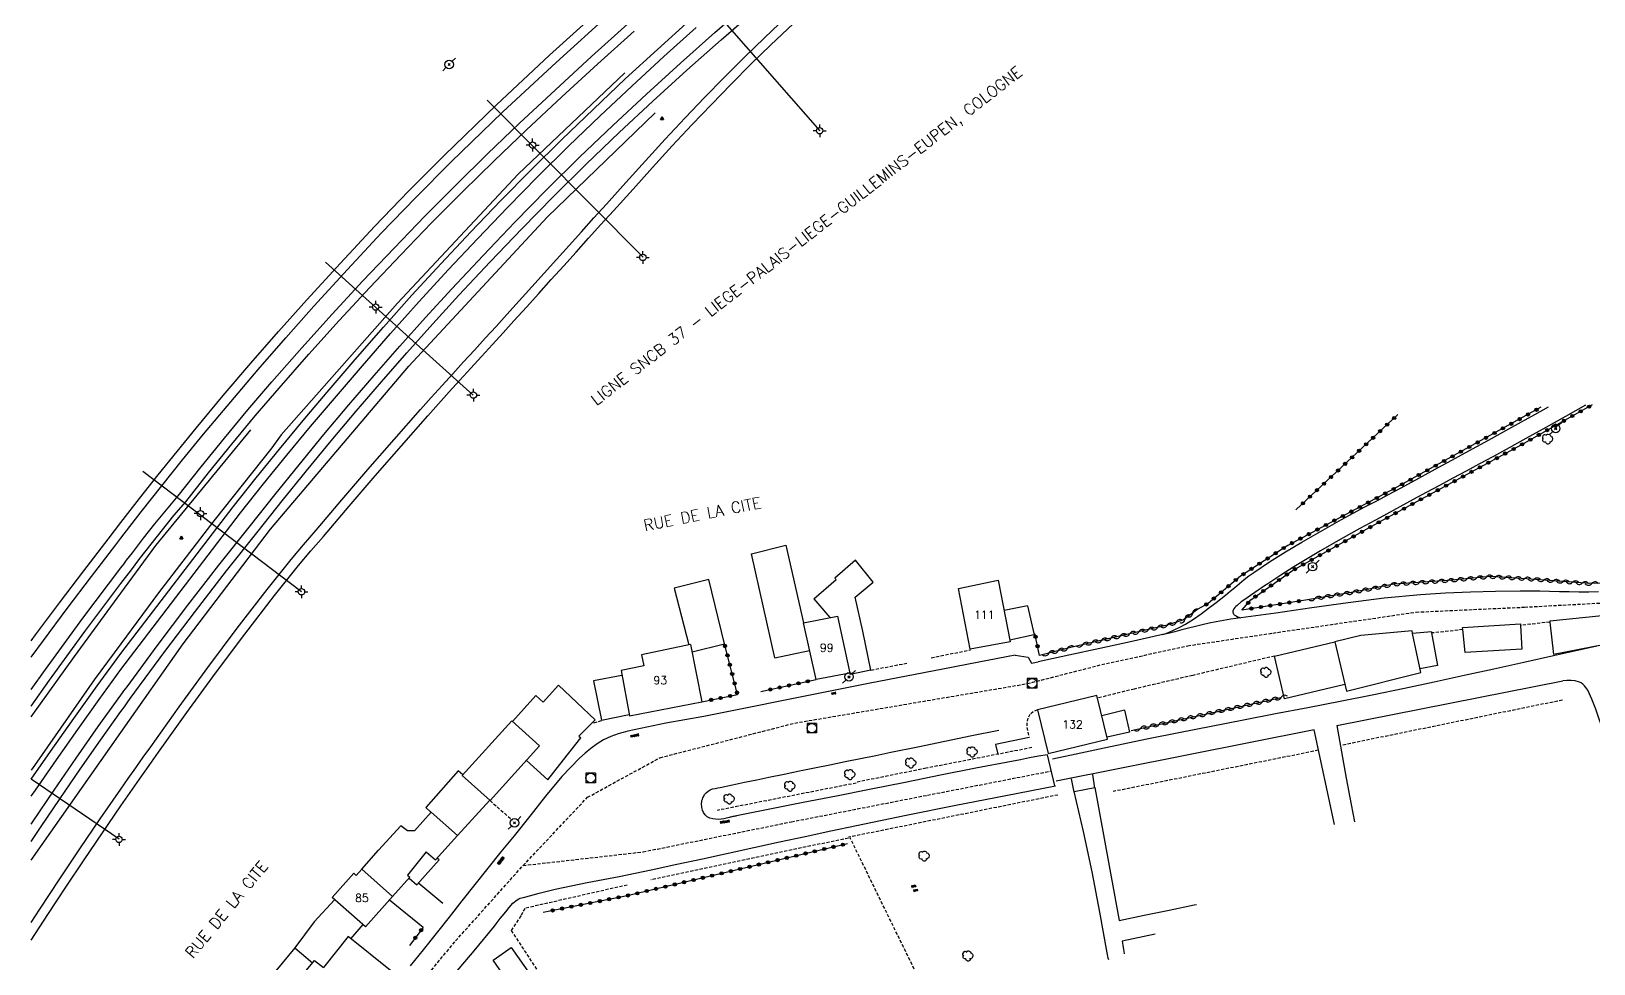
# Model space of a CAD drawing. Header units: millimetres. Extents: x 257000 to 258003, y 144043 to 145001.
# Drawn here: x 257000 to 257244.1, y 144274.8 to 144420.5 of the extents above; entities that cross this region are included whole.
import ezdxf
from ezdxf.enums import TextEntityAlignment as Align

# ---------------------------------------------------------------- set-up
doc = ezdxf.new("R2010")
doc.units = ezdxf.units.MM
doc.linetypes.add('DASHED', pattern=[0.75, 0.5, -0.25])
doc.layers.get('0').update_dxf_attribs({"linetype": 'CONTINUOUS'})
for name, color, linetype in [('W0001', 6, 'DASHED'), ('W0008', 7, 'CONTINUOUS'), ('W0014', 7, 'CONTINUOUS'), ('W0017', 7, 'CONTINUOUS'), ('W0101', 7, 'CONTINUOUS'), ('W0104', 1, 'CONTINUOUS'), ('W0105', 7, 'CONTINUOUS'), ('W0112', 1, 'DASHED'), ('W0300', 7, 'CONTINUOUS'), ('W0303', 7, 'CONTINUOUS'), ('W0310', 3, 'CONTINUOUS'), ('W0323', 7, 'CONTINUOUS'), ('W0401', 7, 'CONTINUOUS'), ('W0420', 7, 'CONTINUOUS'), ('W0473', 7, 'CONTINUOUS'), ('W0610', 7, 'CONTINUOUS'), ('W0611', 7, 'CONTINUOUS'), ('W0700', 7, 'CONTINUOUS'), ('W0710', 7, 'CONTINUOUS'), ('W0850', 7, 'CONTINUOUS'), ('W0989', 7, 'CONTINUOUS'), ('W0991', 7, 'CONTINUOUS'), ('W1102', 7, 'CONTINUOUS')]:
    doc.layers.add(name, color=color, linetype=linetype)
doc.styles.get("Standard").update_dxf_attribs({"font": 'romans.shx', "width": 0.85})

# ---------------------------------------------------------------- blocks, each defined once
blk = doc.blocks.new('T850')
for p, q in [((-0.25, -0.15), (0, 0.32)), ((0, 0.32), (0.25, -0.15)), ((-0.25, -0.15), (0.25, -0.15))]:
    blk.add_line(p, q)
for major_axis in [(-0.106, 0.106), (-0.0354, 0.0354), (-0.0236, 0.0236)]:
    blk.add_ellipse((0, 0), major_axis=major_axis, ratio=1, start_param=3.926991, end_param=10.210176)
blk = doc.blocks.new('T473')
for p, q in [((-0.166667, 0.166667), (0.166667, -0.166667)), ((-0.166667, -0.166667), (0.166667, 0.166667)), ((0.500001, 0.500001), (1.000002, 1.000002)), ((-1.000002, -1.000002), (-0.500001, -0.500001))]:
    blk.add_line(p, q)
blk.add_ellipse((0, 0), major_axis=(0.471405, 0.471405), ratio=1, start_param=5.4977871438, end_param=11.780972451)
blk = doc.blocks.new('T610')
for p, q in [((-0.500001, 0), (-1.000002, 0)), ((0, 0.500001), (0, 1.000002)), ((0.500001, 0), (1.000002, 0)), ((0, -0.500001), (0, -1.000002))]:
    blk.add_line(p, q)
blk.add_ellipse((0, 0), major_axis=(-0.353554, 0.353554), ratio=1, start_param=3.926990817, end_param=10.2101761242)
blk = doc.blocks.new('T300')
for p, q in [((-0.8, 0.51), (-0.86, 0.34)), ((-0.86, 0.34), (-0.86, 0.17)), ((-0.86, 0.17), (-0.74, 0.06)), ((-0.69, 0.63), (-0.8, 0.51)), ((-0.8, -0.06), (-0.74, 0.06)), ((-0.74, 0.06), (-0.69, 0.11)), ((-0.57, 0.69), (-0.69, 0.63)), ((-0.46, 0.69), (-0.57, 0.69)), ((-0.29, 0.63), (-0.46, 0.69)), ((-0.29, 0.63), (-0.17, 0.74)), ((-0.23, 0.57), (-0.29, 0.63)), ((-0.17, 0.74), (-0.06, 0.8)), ((-0.06, 0.8), (0.06, 0.8)), ((0.06, 0.8), (0.23, 0.74)), ((0.23, 0.74), (0.34, 0.63)), ((0.34, 0.63), (0.4, 0.51)), ((0.46, 0.46), (0.34, 0.46)), ((0.4, 0.51), (0.4, 0.46)), ((0.57, 0.4), (0.46, 0.46)), ((0.57, 0.4), (0.69, 0.29)), ((0.69, 0.29), (0.74, 0.17)), ((0.74, 0.06), (0.69, -0.17)), ((0.74, 0.17), (0.74, 0.06)), ((-0.8, -0.17), (-0.8, -0.06)), ((-0.8, -0.23), (-0.8, -0.17)), ((-0.74, -0.34), (-0.8, -0.23)), ((-0.69, -0.4), (-0.74, -0.34)), ((-0.51, -0.46), (-0.69, -0.4)), ((-0.4, -0.46), (-0.51, -0.46)), ((-0.4, -0.46), (-0.34, -0.46)), ((-0.34, -0.46), (-0.34, -0.4)), ((-0.34, -0.51), (-0.34, -0.46)), ((-0.29, -0.63), (-0.34, -0.51)), ((-0.17, -0.74), (-0.29, -0.63)), ((-0.06, -0.8), (-0.17, -0.74)), ((0.06, -0.8), (-0.06, -0.8)), ((0.17, -0.74), (0.06, -0.8)), ((0.23, -0.69), (0.17, -0.74)), ((0.29, -0.46), (0.23, -0.46)), ((0.29, -0.63), (0.23, -0.69)), ((0.46, -0.4), (0.29, -0.46)), ((0.34, -0.51), (0.29, -0.63)), ((0.34, -0.51), (0.34, -0.46)), ((0.57, -0.34), (0.46, -0.4)), ((0.63, -0.29), (0.57, -0.34)), ((0.69, -0.17), (0.63, -0.29))]:
    blk.add_line(p, q)
blk = doc.blocks.new('T401')
for p, q in [((-0.3, 0.3), (0, 0.3)), ((-0.3, -0.25), (-0.3, 0.3)), ((-0.3, 0.15), (0, 0.15)), ((-0.3, 0), (0, 0)), ((0, 0.3), (0, -0.25)), ((-0.3, -0.15), (0, -0.15)), ((-0.3, -0.25), (-0.3, -0.3)), ((-0.3, -0.3), (0, -0.3)), ((0, -0.3), (0, -0.25))]:
    blk.add_line(p, q)
blk = doc.blocks.new('T420')
for p, q in [((0.75, 0.75), (-0.75, 0.75)), ((-0.75, 0.75), (-0.75, -0.75)), ((0.75, 0.75), (0.75, -0.75)), ((0.75, -0.75), (-0.75, -0.75))]:
    blk.add_line(p, q)
blk.add_ellipse((0, 0), major_axis=(-0.53, 0.53), ratio=1, start_param=3.926991, end_param=10.210176)
blk = doc.blocks.new('t323o')
at = {"color": 0, "linetype": 'Continuous'}
for radius in [0.25, 0.15]:
    blk.add_circle((0, 0), radius, dxfattribs=at)
blk = doc.blocks.new('t310o')
at = {"color": 0, "linetype": 'Continuous'}
for centre, start, end in [((-0.5, 0.38), 216.8699, 323.1304), ((0.5, -0.37), 36.8699, 143.1303)]:
    blk.add_arc(centre, 0.625, start, end, dxfattribs=at)

msp = doc.modelspace()

# ---------------------------------------------------------------- linework, layer by layer
at = {"layer": 'W0001'}
for points in [[(257076.83, 144290.17), (257086.88, 144300.82), (257098.2, 144307.01), (257119.25, 144312.42), (257155.58, 144318.58), (257167.2, 144321.55), (257180.64, 144324.5), (257193.93, 144326.48), (257216.3, 144329.75), (257233.25, 144330.53), (257251.01, 144331.49), (257270.83, 144334.45), (257290.65, 144337.7), (257309.27, 144341.2), (257324.28, 144343.73), (257343.67, 144343.73), (257373.76, 144344.09), (257394.55, 144344.54), (257407.97, 144344.74)], [(257076.83, 144290.17), (257095.57, 144292.3), (257118.72, 144296.99), (257139.98, 144301.16), (257159.33, 144304.94)], [(257014, 144214.65), (257026.31, 144229.58), (257039.17, 144245.39), (257051.96, 144261.12), (257066.29, 144278.4), (257076.83, 144290.17)]]:
    msp.add_lwpolyline(points, dxfattribs=at)
at = {"layer": 'W0008'}
for points in [[(257244.8, 144332.91), (257243.27, 144332.88), (257241.74, 144332.88), (257240.21, 144332.9), (257238.68, 144332.93), (257237.16, 144332.97), (257235.63, 144333), (257234.1, 144333.02), (257232.57, 144333.01), (257228.68, 144332.95), (257224.78, 144332.87), (257220.89, 144332.72), (257217.01, 144332.46), (257211.33, 144331.91), (257205.68, 144331.2), (257200.03, 144330.4), (257194.39, 144329.61), (257192.05, 144329.29), (257189.71, 144328.98), (257187.38, 144328.63), (257185.05, 144328.22), (257183.97, 144328), (257182.9, 144327.76), (257181.83, 144327.5), (257180.76, 144327.23), (257179.69, 144326.96), (257178.62, 144326.69), (257177.56, 144326.43), (257176.48, 144326.18), (257171.68, 144325.1), (257166.88, 144324.05), (257162.07, 144323.01), (257157.25, 144322)], [(257153.7, 144323.03), (257155.73, 144322.73), (257156.25, 144321.77), (257157.25, 144322)], [(257159.86, 144302.59), (257158.74, 144307.48)]]:
    msp.add_lwpolyline(points, dxfattribs=at)
at = {"layer": 'W0014'}
for points in [[(257153.7, 144323.03), (257148.03, 144321.95), (257142.37, 144320.86), (257136.7, 144319.75), (257131.04, 144318.64), (257124.54, 144317.35), (257118.04, 144316.06), (257111.54, 144314.75), (257105.04, 144313.43)], [(257105.04, 144313.43), (257102.06, 144312.94), (257099.1, 144312.4), (257096.14, 144311.8), (257093.2, 144311.14), (257092.82, 144311.06), (257092.44, 144310.96), (257092.06, 144310.86), (257091.69, 144310.74), (257091.1, 144310.54), (257090.52, 144310.32), (257089.94, 144310.08), (257089.39, 144309.79), (257088.38, 144309.16), (257087.42, 144308.47), (257086.5, 144307.72), (257085.62, 144306.92), (257082.87, 144304.06), (257080.32, 144301.01), (257077.88, 144297.89), (257075.41, 144294.8), (257073.36, 144292.28), (257071.32, 144289.74), (257069.3, 144287.2), (257067.28, 144284.65), (257065.27, 144282.1), (257063.25, 144279.55), (257061.22, 144277.01), (257059.18, 144274.48)], [(257158.74, 144307.48), (257157.33, 144307.23), (257155.91, 144306.97), (257154.5, 144306.7), (257153.09, 144306.43), (257147.55, 144305.36), (257142.02, 144304.26), (257136.49, 144303.15), (257130.95, 144302.04), (257125.76, 144301.02), (257120.56, 144300), (257115.37, 144298.97), (257110.18, 144297.92), (257110.03, 144297.89), (257109.88, 144297.86), (257109.74, 144297.83), (257109.59, 144297.8), (257109.44, 144297.76), (257109.29, 144297.73), (257109.15, 144297.7), (257109, 144297.67), (257108.6, 144297.58), (257108.19, 144297.48), (257107.78, 144297.4), (257107.36, 144297.37), (257106.9, 144297.39), (257106.44, 144297.44), (257105.97, 144297.56), (257105.55, 144297.79), (257105.24, 144298.09), (257105.01, 144298.44), (257104.85, 144298.83), (257104.75, 144299.22), (257104.72, 144299.44), (257104.7, 144299.66), (257104.7, 144299.87), (257104.72, 144300.09), (257104.76, 144300.3), (257104.82, 144300.51), (257104.89, 144300.72), (257104.98, 144300.92), (257105.17, 144301.24), (257105.42, 144301.53), (257105.71, 144301.77), (257106.02, 144301.97), (257106.4, 144302.13), (257106.81, 144302.22), (257107.22, 144302.28), (257107.61, 144302.36), (257109.51, 144302.78), (257111.41, 144303.18), (257113.31, 144303.57), (257115.21, 144303.96), (257117.59, 144304.46), (257119.98, 144304.95), (257122.36, 144305.43), (257124.74, 144305.92), (257127.13, 144306.4), (257129.51, 144306.89), (257131.9, 144307.37), (257134.28, 144307.86), (257138.5, 144308.73), (257142.71, 144309.59), (257146.93, 144310.46), (257151.14, 144311.33)], [(257072.35, 144280.68), (257072.64, 144281.08), (257072.94, 144281.48), (257073.25, 144281.87), (257073.57, 144282.26), (257074.11, 144282.93), (257074.65, 144283.62), (257075.24, 144284.28), (257075.92, 144284.83), (257076.15, 144284.96), (257076.39, 144285.05), (257076.63, 144285.12), (257076.88, 144285.18), (257079.34, 144285.86), (257081.82, 144286.46), (257084.32, 144287.01), (257086.82, 144287.51), (257089.32, 144287.99), (257091.82, 144288.47), (257094.32, 144288.97), (257096.82, 144289.49), (257100.83, 144290.36), (257104.83, 144291.23), (257108.84, 144292.11), (257112.85, 144292.99), (257116.86, 144293.86), (257120.87, 144294.72), (257124.88, 144295.58), (257128.9, 144296.42), (257136.66, 144298.02), (257144.43, 144299.58), (257152.2, 144301.11), (257159.98, 144302.62)], [(257065.97, 144273.04), (257069.16, 144276.86), (257072.35, 144280.68)]]:
    msp.add_lwpolyline(points, dxfattribs=at)
at = {"layer": 'W0017'}
for points in [[(257176.73, 144326.23), (257177.64, 144326.58), (257178.54, 144326.96), (257179.41, 144327.39), (257180.27, 144327.85), (257181.52, 144328.63), (257182.72, 144329.47), (257183.89, 144330.36), (257185.05, 144331.24), (257185.8, 144331.82), (257186.53, 144332.41), (257187.25, 144333.01), (257187.97, 144333.62), (257188.7, 144334.22), (257189.43, 144334.82), (257190.17, 144335.4), (257190.94, 144335.95), (257193.39, 144337.6), (257195.9, 144339.16), (257198.44, 144340.67), (257201, 144342.15), (257202.81, 144343.18), (257204.64, 144344.2), (257206.48, 144345.2), (257208.32, 144346.18), (257210.17, 144347.16), (257212.01, 144348.14), (257213.86, 144349.13), (257215.7, 144350.12), (257217.76, 144351.24), (257219.83, 144352.37), (257221.89, 144353.49), (257223.95, 144354.62), (257227.59, 144356.62), (257231.24, 144358.62), (257234.87, 144360.63), (257237, 144361.81)], [(257242.8, 144362.11), (257242.74, 144362.08), (257239.65, 144360.33), (257236.56, 144358.59), (257233.46, 144356.86), (257230.35, 144355.14), (257228.28, 144354.01), (257226.21, 144352.89), (257224.13, 144351.77), (257222.05, 144350.66), (257219.98, 144349.55), (257217.9, 144348.44), (257215.83, 144347.32), (257213.76, 144346.19), (257210.64, 144344.5), (257207.53, 144342.82), (257204.43, 144341.1), (257201.36, 144339.34), (257199.28, 144338.09), (257197.22, 144336.81), (257195.18, 144335.5), (257193.14, 144334.18), (257192.64, 144333.85), (257192.13, 144333.51), (257191.63, 144333.17), (257191.14, 144332.82), (257190.42, 144332.34), (257189.7, 144331.85), (257189, 144331.34), (257188.34, 144330.78), (257188.16, 144330.62), (257187.99, 144330.45), (257187.83, 144330.25), (257187.72, 144330.03), (257187.69, 144329.9), (257187.69, 144329.77), (257187.71, 144329.65), (257187.75, 144329.53), (257187.79, 144329.46), (257187.85, 144329.39), (257187.91, 144329.34), (257187.97, 144329.29), (257188.18, 144329.15), (257188.4, 144329.03), (257188.64, 144328.94), (257188.88, 144328.86)], [(257247.1, 144324.99), (257242.44, 144323.97), (257237.78, 144322.94), (257233.12, 144321.9), (257228.47, 144320.86), (257223.81, 144319.83), (257219.14, 144318.82), (257214.48, 144317.83), (257209.45, 144316.8), (257204.43, 144315.8), (257199.4, 144314.81), (257194.36, 144313.84), (257189.33, 144312.87), (257184.3, 144311.89), (257179.27, 144310.9), (257174.24, 144309.89), (257170.56, 144309.13), (257166.87, 144308.36), (257163.19, 144307.58), (257159.51, 144306.79)], [(257203.91, 144312.05), (257239.23, 144319.01)], [(257249.42, 144300.46), (257249.07, 144301.45), (257247, 144307.25), (257244.92, 144313.05), (257244.64, 144313.83), (257244.37, 144314.61), (257244.08, 144315.39), (257243.76, 144316.15), (257243.56, 144316.63), (257243.35, 144317.1), (257243.11, 144317.57), (257242.81, 144318), (257242.6, 144318.25), (257242.37, 144318.48), (257242.1, 144318.68), (257241.81, 144318.83), (257241.17, 144319.01), (257240.52, 144319.07), (257239.87, 144319.05), (257239.23, 144319.01)], [(257200.39, 144311.38), (257160.11, 144303.35)], [(257203.58, 144296.55), (257200.39, 144311.38)], [(257203.91, 144312.05), (257204.63, 144307.92), (257205.38, 144303.8), (257206.16, 144299.68), (257206.68, 144297)], [(257162.9, 144301.73), (257166.14, 144302.35)], [(257168.29, 144275.42), (257168.22, 144275.72), (257168.04, 144276.53), (257166.92, 144282.86), (257165.69, 144289.17), (257164.35, 144295.46), (257162.9, 144301.73)], [(257166.14, 144302.35), (257169.94, 144281.56)], [(257169.94, 144281.56), (257173.84, 144282.39), (257177.74, 144283.21), (257181.65, 144284.03), (257181.99, 144284.1)], [(257175.55, 144279.44), (257170.39, 144278.37)], [(257170.39, 144278.37), (257170.49, 144277.71), (257170.6, 144277.05), (257170.73, 144276.4), (257170.73, 144276.39)]]:
    msp.add_lwpolyline(points, dxfattribs=at)
at = {"layer": 'W0101'}
for points in [[(257146.66, 144323.95), (257144.85, 144333.45), (257151.01, 144334.73), (257152.9, 144325.09)], [(257122.59, 144319.22), (257120.61, 144328.07), (257125.94, 144329.13), (257127.87, 144320.22)], [(257152.9, 144325.09), (257146.66, 144323.95)], [(257102.99, 144324.67), (257095.34, 144323.1), (257095.67, 144321.37), (257092.13, 144320.62), (257093.44, 144313.54)], [(257102.99, 144324.67), (257104.74, 144315.73)], [(257127.87, 144320.22), (257122.59, 144319.22)], [(257093.44, 144313.54), (257104.74, 144315.73)], [(257061.7, 144292.3), (257063.16, 144291.06), (257066.6, 144294.83), (257062.45, 144298.52), (257059.86, 144295.61), (257058.77, 144295.57), (257057.73, 144296.37), (257054.25, 144292.54)], [(257051.62, 144289.62), (257054.25, 144292.54)], [(257061.7, 144292.3), (257058.77, 144288.68), (257059.15, 144288.35)], [(257052.19, 144280.57), (257046.98, 144285.17), (257050.39, 144288.97)], [(257050.39, 144288.97), (257050.73, 144288.63), (257051.62, 144289.62)], [(257059.15, 144288.35), (257056.43, 144285.31)], [(257056.43, 144285.31), (257052.19, 144280.57)], [(257049.5, 144279.06), (257045.65, 144274.24)], [(257056.1, 144273.77), (257049.5, 144279.06)], [(257048.08, 144264.03), (257040.14, 144270.38), (257044.24, 144275.35), (257045.65, 144274.24)]]:
    msp.add_lwpolyline(points, dxfattribs=at)
msp.add_lwpolyline([(257166.45, 144316.74), (257157.18, 144314.48), (257158.84, 144307.67), (257168.11, 144309.93)], close=True, dxfattribs=at)
at = {"layer": 'W0104'}
for points in [[(257116.13, 144322.59), (257112.51, 144338.86), (257117.87, 144340.21), (257120.61, 144328.07)], [(257128.72, 144337.88), (257125.52, 144335.05)], [(257128.69, 144332.1), (257131.51, 144334.45), (257128.72, 144337.88)], [(257103.21, 144323.56), (257108.27, 144324.79), (257105.81, 144334.83), (257100.44, 144333.47), (257102.73, 144324.62)], [(257122.24, 144331.82), (257125.71, 144334.83)], [(257125.52, 144335.05), (257125.71, 144334.83)], [(257129.89, 144326.77), (257128.69, 144332.1)], [(257122.24, 144331.82), (257124.74, 144328.89)], [(257155.63, 144330.75), (257151.94, 144329.98)], [(257155.63, 144330.75), (257156.63, 144326.18), (257152.85, 144325.39)], [(257237.17, 144328.4), (257251.01, 144329.8), (257251.03, 144329.58)], [(257223.56, 144327.35), (257232.6, 144327.9), (257232.61, 144327.68)], [(257223.6, 144327.01), (257223.56, 144327.35)], [(257232.61, 144327.68), (257232.81, 144323.95), (257223.98, 144323.43), (257223.6, 144327.01)], [(257237.17, 144328.4), (257237.19, 144328.2)], [(257237.19, 144328.2), (257237.79, 144323.13)], [(257251.03, 144329.58), (257251.41, 144325.77), (257237.79, 144323.13)], [(257131.16, 144320.7), (257129.89, 144326.77)], [(257194.2, 144322.89), (257203.63, 144325.11)], [(257215.67, 144326.83), (257207.68, 144326.12), (257203.63, 144325.11)], [(257203.63, 144325.11), (257205.43, 144317.4), (257217.02, 144320.3), (257215.76, 144326.4)], [(257215.76, 144326.4), (257215.67, 144326.83)], [(257218.69, 144326.68), (257215.76, 144326.4)], [(257218.72, 144326.49), (257219.67, 144321.43), (257216.89, 144320.89)], [(257218.69, 144326.68), (257218.72, 144326.49)], [(257116.13, 144322.59), (257121.58, 144323.77)], [(257205.18, 144318.45), (257195.77, 144316.18), (257194.2, 144322.89)], [(257131.16, 144320.7), (257127.92, 144320.03), (257127.87, 144320.22)], [(257088.08, 144312.93), (257082.35, 144318.36), (257079.94, 144315.68)], [(257092.27, 144319.84), (257087.84, 144319.03), (257089.08, 144312.89), (257093.4, 144313.77)], [(257079.94, 144315.68), (257078.81, 144316.7), (257075.19, 144312.66)], [(257088.08, 144312.93), (257085.53, 144310.38), (257085.85, 144310.1)], [(257170.75, 144314.41), (257167.23, 144313.54)], [(257170.75, 144314.41), (257171.56, 144311), (257168.04, 144310.2)], [(257077.33, 144306.59), (257080.67, 144303.57), (257082.58, 144305.96), (257085.85, 144310.1)], [(257067.42, 144304.31), (257066.7, 144304.97), (257061.64, 144299.25), (257062.42, 144298.49)], [(257066.6, 144294.83), (257071.62, 144300.39)], [(257059.02, 144288.2), (257060.2, 144287.13), (257063.7, 144291.08), (257063.37, 144291.3)], [(257047.36, 144284.83), (257044.17, 144281.36)], [(257044.17, 144281.36), (257041.15, 144277.33)], [(257051.79, 144280.93), (257049.89, 144278.74)], [(257041.15, 144277.33), (257034.98, 144269.82), (257045.61, 144261.21), (257048.03, 144264.07)], [(257041.15, 144277.33), (257043.95, 144274.99)]]:
    msp.add_lwpolyline(points, dxfattribs=at)
for points in [[(257075.05, 144312.78), (257067.33, 144304.21), (257071.66, 144300.31), (257079.38, 144308.88)], [(257077.91, 144273.15), (257075.04, 144271.18), (257072.13, 144275.37), (257074.96, 144277.34)]]:
    msp.add_lwpolyline(points, close=True, dxfattribs=at)
at = {"layer": 'W0105'}
for points in [[(257155.86, 144310.18), (257150.62, 144309.08), (257150.95, 144307.54)], [(257162.9, 144301.61), (257162.5, 144303.71)], [(257166.14, 144302.23), (257165.79, 144304.36)]]:
    msp.add_lwpolyline(points, dxfattribs=at)
at = {"layer": 'W0112'}
for points in [[(257237.19, 144328.2), (257232.61, 144327.68)], [(257223.6, 144327.01), (257218.72, 144326.49)], [(257140.57, 144322.62), (257146.71, 144323.86)], [(257194.2, 144322.89), (257181.42, 144319.86)], [(257131.16, 144320.7), (257136.77, 144321.77)], [(257181.42, 144319.86), (257172.28, 144317.74), (257166.55, 144316.32)], [(257239.16, 144316), (257204.68, 144308.95)], [(257087.89, 144312.46), (257089.11, 144312.8)], [(257157.18, 144314.48), (257156.49, 144314.18), (257155.98, 144313.76), (257155.67, 144313.18), (257155.52, 144312.47), (257155.52, 144311.73), (257155.86, 144310.18)], [(257156.3, 144308.59), (257139.77, 144305.36), (257128.85, 144303.16)], [(257201.04, 144308.16), (257169, 144301.73)], [(257128.85, 144303.04), (257107.11, 144298.77)], [(257160.35, 144301.18), (257127.63, 144294.58)], [(257071.66, 144300.31), (257075.13, 144297.26)], [(257127.63, 144294.46), (257096.77, 144287.93)], [(257139.89, 144269.95), (257127.89, 144294.51)], [(257093.1, 144287.12), (257077.08, 144283.47), (257076.49, 144282.32)], [(257076.49, 144282.32), (257074.95, 144280.02)], [(257074.95, 144280.02), (257079.7, 144272.79)]]:
    msp.add_lwpolyline(points, dxfattribs=at)
at = {"layer": 'W0303'}
for points in [[(257060.52, 144287.39), (257064.27, 144284.3)], [(257061.23, 144280.51), (257055.96, 144284.78)]]:
    msp.add_lwpolyline(points, dxfattribs=at)
at = {"layer": 'W0310'}
for points in [[(257298.52, 144343.7), (257287.13, 144340.39), (257279.71, 144338.08), (257276.61, 144338), (257269.18, 144337.19), (257258.44, 144335.12), (257253.17, 144334.5), (257243.42, 144334.2), (257233.62, 144334.96), (257227.91, 144335.3), (257221.89, 144334.73), (257212.83, 144334.1), (257206.82, 144332.92), (257199.04, 144331.64)], [(257182.23, 144330.19), (257179.95, 144328.53), (257177.41, 144327.7), (257162.78, 144324.33)], [(257162.78, 144324.33), (257157.49, 144322.95)], [(257171.78, 144311.24), (257195.25, 144316.39)]]:
    msp.add_lwpolyline(points, dxfattribs=at)
at = {"layer": 'W0323'}
for points in [[(257235.81, 144361.75), (257212.83, 144349), (257196.25, 144340.18), (257188.87, 144335.38), (257183.81, 144331.12), (257182.23, 144330.19)], [(257189.1, 144330.07), (257190.49, 144331.66), (257196.99, 144336.25), (257211.15, 144344.15), (257232.84, 144355.95), (257243.88, 144362.17)], [(257197.54, 144345.73), (257201.55, 144349.47), (257213.45, 144360.6)], [(257199.04, 144331.64), (257189.1, 144330.07)], [(257104.74, 144315.73), (257110.32, 144316.88), (257108.27, 144324.79)], [(257157.49, 144322.95), (257156.76, 144326.42)], [(257113.96, 144317.34), (257122.59, 144319.22)], [(257079.97, 144282.86), (257093.1, 144285.46), (257127.47, 144293.59)], [(257061.23, 144280.51), (257059.09, 144277.67)]]:
    msp.add_lwpolyline(points, dxfattribs=at)
at = {"layer": 'W0611'}
for points in [[(257097.82, 144433.9), (257123.15, 144404.95)], [(257071.2, 144409.74), (257095.57, 144385.19)], [(257045.94, 144384.43), (257069.05, 144363.62)], [(257042.22, 144332.93), (257017.41, 144351.73)], [(257013.73, 144294.29), (257000, 144303.66)]]:
    msp.add_lwpolyline(points, dxfattribs=at)
at = {"layer": 'W0700'}
for points in [[(257034.25, 144343.3), (257038.02, 144348.06), (257041.84, 144352.78), (257045.7, 144357.47), (257049.61, 144362.11), (257053.56, 144366.71), (257057.56, 144371.27), (257061.6, 144375.79), (257065.7, 144380.26), (257070.59, 144385.48), (257075.53, 144390.65), (257080.54, 144395.76), (257085.63, 144400.8), (257090.82, 144405.78), (257096.08, 144410.68), (257101.4, 144415.51), (257106.78, 144420.29), (257112.3, 144425.08)], [(257014, 144343.75), (257016.89, 144347.48), (257019.81, 144351.18), (257022.77, 144354.86), (257025.76, 144358.51), (257030, 144363.59), (257034.29, 144368.62), (257038.64, 144373.6), (257043.05, 144378.53), (257048.29, 144384.27), (257053.59, 144389.97), (257058.98, 144395.58), (257064.47, 144401.1), (257072.65, 144408.99), (257080.96, 144416.73), (257089.4, 144424.33)], [(257014, 144341.28), (257017.17, 144345.39), (257020.38, 144349.48), (257023.63, 144353.54), (257026.92, 144357.56), (257031.15, 144362.62), (257035.43, 144367.64), (257039.76, 144372.6), (257044.16, 144377.52), (257049.39, 144383.25), (257054.68, 144388.93), (257060.05, 144394.53), (257065.52, 144400.03), (257073.68, 144407.9), (257081.97, 144415.62), (257090.39, 144423.21)], [(257035.43, 144342.38), (257039.19, 144347.13), (257043, 144351.84), (257046.85, 144356.51), (257050.75, 144361.14), (257054.69, 144365.72), (257058.68, 144370.27), (257062.71, 144374.78), (257066.8, 144379.24), (257071.67, 144384.45), (257076.61, 144389.6), (257081.6, 144394.7), (257086.67, 144399.72), (257091.85, 144404.69), (257097.1, 144409.58), (257102.4, 144414.4), (257107.77, 144419.16), (257113.27, 144423.94)], [(257044.48, 144342.53), (257048.52, 144347.29), (257052.59, 144352.02), (257056.69, 144356.73), (257060.82, 144361.42), (257062.48, 144363.28), (257064.16, 144365.14), (257065.84, 144366.99), (257067.53, 144368.84), (257069.22, 144370.69), (257070.91, 144372.53), (257072.6, 144374.38), (257074.29, 144376.23), (257076.23, 144378.38), (257078.17, 144380.54), (257080.12, 144382.69), (257082.06, 144384.85), (257084, 144387.01), (257085.94, 144389.16), (257087.88, 144391.32), (257089.83, 144393.47), (257092.89, 144396.85), (257095.94, 144400.24), (257099.01, 144403.61), (257102.13, 144406.94), (257105.17, 144410.12), (257108.24, 144413.28), (257111.35, 144416.39), (257114.51, 144419.46), (257117.97, 144422.72)], [(257022.95, 144347.92), (257026.52, 144352.45), (257030.16, 144356.92), (257033.85, 144361.35), (257037.59, 144365.74), (257042.26, 144371.05), (257046.99, 144376.3), (257051.8, 144381.49), (257056.66, 144386.62), (257061.47, 144391.59), (257066.35, 144396.49), (257071.28, 144401.34), (257076.27, 144406.13), (257081.86, 144411.36), (257087.49, 144416.53), (257093.2, 144421.63)], [(257024.13, 144347), (257027.69, 144351.51), (257031.31, 144355.97), (257034.99, 144360.39), (257038.73, 144364.75), (257043.38, 144370.05), (257048.1, 144375.29), (257052.89, 144380.47), (257057.74, 144385.58), (257062.54, 144390.54), (257067.41, 144395.43), (257072.33, 144400.26), (257077.31, 144405.04), (257082.87, 144410.26), (257088.5, 144415.42), (257094.19, 144420.51)], [(257031.52, 144346.19), (257035.13, 144350.72), (257038.78, 144355.22), (257042.48, 144359.68), (257046.22, 144364.11), (257050.59, 144369.21), (257055.01, 144374.27), (257059.47, 144379.28), (257064.01, 144384.23), (257068.64, 144389.16), (257073.33, 144394.03), (257078.08, 144398.84), (257082.89, 144403.6), (257087.8, 144408.34), (257092.77, 144413.03), (257097.8, 144417.66), (257102.89, 144422.22)], [(257032.69, 144345.26), (257036.3, 144349.78), (257039.94, 144354.27), (257043.63, 144358.72), (257047.36, 144363.14), (257051.72, 144368.22), (257056.13, 144373.27), (257060.58, 144378.27), (257065.11, 144383.21), (257069.73, 144388.13), (257074.41, 144392.98), (257079.14, 144397.78), (257083.94, 144402.52), (257088.84, 144407.26), (257093.79, 144411.93), (257098.81, 144416.55), (257103.88, 144421.09)], [(257045.63, 144341.57), (257049.66, 144346.32), (257053.73, 144351.04), (257057.82, 144355.74), (257061.94, 144360.42), (257063.6, 144362.29), (257065.28, 144364.14), (257066.96, 144365.99), (257068.65, 144367.84), (257070.34, 144369.68), (257072.03, 144371.53), (257073.72, 144373.37), (257075.4, 144375.23), (257077.34, 144377.38), (257079.29, 144379.53), (257081.23, 144381.69), (257083.17, 144383.84), (257085.11, 144386), (257087.05, 144388.15), (257088.99, 144390.31), (257090.94, 144392.46), (257093.99, 144395.84), (257097.04, 144399.22), (257100.11, 144402.58), (257103.21, 144405.91), (257106.24, 144409.07), (257109.3, 144412.22), (257112.4, 144415.32), (257115.54, 144418.37), (257118.99, 144421.62)], [(257014, 144336.67), (257014.45, 144337.26), (257014.9, 144337.85), (257015.34, 144338.43), (257015.79, 144339.02), (257017.54, 144341.28), (257019.31, 144343.52), (257021.11, 144345.74), (257022.95, 144347.92)], [(257014, 144334.2), (257014.74, 144335.17), (257015.49, 144336.15), (257016.23, 144337.13), (257016.98, 144338.1), (257018.73, 144340.36), (257020.49, 144342.6), (257022.29, 144344.82), (257024.13, 144347)], [(257014, 144323.3), (257031.52, 144346.19)], [(257014, 144320.77), (257032.69, 144345.26)], [(257012.03, 144341.16), (257014, 144343.75)], [(257014, 144316.79), (257014.24, 144317.12), (257014.48, 144317.45), (257014.72, 144317.78), (257014.96, 144318.1), (257019.68, 144324.48), (257024.45, 144330.82), (257029.3, 144337.1), (257034.25, 144343.3)], [(257014, 144302.1), (257015.16, 144303.76), (257016.32, 144305.42), (257017.49, 144307.07), (257018.66, 144308.72), (257023.1, 144314.93), (257027.59, 144321.11), (257032.16, 144327.24), (257036.83, 144333.28), (257038.7, 144335.63), (257040.59, 144337.96), (257042.51, 144340.27), (257044.48, 144342.53)], [(257014, 144314.23), (257014.54, 144314.98), (257015.08, 144315.73), (257015.63, 144316.47), (257016.17, 144317.22), (257020.88, 144323.59), (257025.65, 144329.91), (257030.49, 144336.19), (257035.43, 144342.38)], [(257000, 144325.24), (257000.68, 144326.18), (257004.41, 144331.22), (257008.19, 144336.22), (257012.03, 144341.16)], [(257000, 144322.69), (257001.89, 144325.3), (257005.61, 144330.33), (257009.39, 144335.32), (257013.23, 144340.26)], [(257013.23, 144340.26), (257014, 144341.28)], [(257014, 144299.47), (257015.46, 144301.57), (257016.93, 144303.67), (257018.4, 144305.77), (257019.88, 144307.85), (257024.31, 144314.05), (257028.79, 144320.21), (257033.35, 144326.32), (257038.01, 144332.35), (257039.87, 144334.69), (257041.75, 144337.02), (257043.66, 144339.31), (257045.63, 144341.57)], [(257000, 144317.67), (257002.23, 144320.8), (257008.06, 144328.78), (257014, 144336.67)], [(257000, 144315.08), (257002.87, 144319.13), (257008.39, 144326.7), (257014, 144334.2)], [(257000, 144303.67), (257003, 144307.98), (257006.63, 144313.11), (257010.29, 144318.22), (257014, 144323.3)], [(257000, 144301.02), (257000.64, 144301.96), (257003.93, 144306.7), (257007.25, 144311.41), (257010.61, 144316.1), (257014, 144320.77)], [(257000, 144296.63), (257000.19, 144296.92), (257003.58, 144301.93), (257007, 144306.92), (257010.47, 144311.88), (257014, 144316.79)], [(257000, 144293.93), (257001.44, 144296.08), (257004.53, 144300.66), (257007.65, 144305.21), (257010.8, 144309.74), (257014, 144314.23)], [(257000, 144281.28), (257001.34, 144283.35), (257004.45, 144288.07), (257007.6, 144292.77), (257010.78, 144297.45), (257014, 144302.1)], [(257000, 144278.52), (257002.59, 144282.53), (257005.4, 144286.79), (257008.24, 144291.04), (257011.11, 144295.26), (257014, 144299.47)]]:
    msp.add_lwpolyline(points, dxfattribs=at)
at = {"layer": 'W0710'}
for points in [[(257039.05, 144357.45), (257057.22, 144378.02), (257076.05, 144398.14), (257092.7, 144413.97)], [(257037.36, 144342.73), (257059, 144368.17), (257080.6, 144391.43), (257097.45, 144407.72)], [(257039.05, 144357.45), (257037.59, 144355.39), (257028.51, 144344), (257019.89, 144332.77), (257014, 144324.82)], [(257019.45, 144340.15), (257034.28, 144358.24)], [(257014, 144310.94), (257023.75, 144324.81), (257037.36, 144342.73)], [(257014, 144332.7), (257019.45, 144340.15)], [(257000, 144313.38), (257006.77, 144322.83), (257014, 144332.7)], [(257014, 144324.82), (257009.83, 144319.18), (257000.49, 144305.78), (257000, 144305.05)], [(257000, 144291.01), (257014, 144310.94)]]:
    msp.add_lwpolyline(points, dxfattribs=at)
at = {"layer": 'W1102'}
msp.add_lwpolyline([(257051.62, 144289.62), (257056.43, 144285.31)], dxfattribs=at)

# ---------------------------------------------------------------- block references
at = {"layer": 'W0300'}
for p in [(257236.89, 144356.76), (257192.88, 144320.33), (257146.98, 144307.89), (257137.4, 144306.17), (257118.53, 144302.54), (257127.9, 144304.35), (257109.05, 144300.54), (257139.5, 144291.63), (257146.34, 144276.03)]:
    msp.add_blockref('T300', p, dxfattribs=at)
at = {"layer": 'W0310'}
for p, rotation in [((257215.32, 144334.27), 183.9944237437555), ((257216.81, 144334.37), 183.9944237437555), ((257218.31, 144334.48), 183.9944237437555), ((257219.81, 144334.58), 183.9944237437555), ((257221.3, 144334.69), 183.9944237437555), ((257222.8, 144334.82), 185.4380859304709), ((257224.29, 144334.96), 185.4380859304709), ((257225.78, 144335.1), 185.4380859304709), ((257227.28, 144335.24), 185.4380859304709), ((257228.77, 144335.25), 176.5511671490966), ((257230.27, 144335.16), 176.5511671490966), ((257231.77, 144335.07), 176.5511671490966), ((257233.26, 144334.98), 176.5511671490966), ((257234.76, 144334.87), 175.5646279268417), ((257236.26, 144334.75), 175.5646279268417), ((257237.75, 144334.64), 175.5646279268417), ((257239.25, 144334.52), 175.5646279268417), ((257240.74, 144334.41), 175.5646279268417), ((257242.24, 144334.29), 175.5646279268417), ((257200.52, 144331.88), 189.4037717967884), ((257202, 144332.13), 189.4037717967884), ((257203.48, 144332.37), 189.4037717967884), ((257204.96, 144332.62), 189.4037717967884), ((257206.44, 144332.86), 189.4037717967884), ((257207.92, 144333.14), 191.0382513315977), ((257209.39, 144333.43), 191.0382513315977), ((257210.86, 144333.71), 191.0382513315977), ((257212.33, 144334), 191.0382513315977), ((257213.82, 144334.17), 183.9944237437555), ((257243.73, 144334.21), 181.7972475200337), ((257181.42, 144329.6), 216.034824071698), ((257174.48, 144327.02), 192.93911205933), ((257175.94, 144327.36), 192.93911205933), ((257177.4, 144327.69), 192.93911205933), ((257178.83, 144328.16), 198.1163032340334), ((257180.21, 144328.71), 216.034824071698), ((257164.24, 144324.67), 192.93911205933), ((257165.7, 144325.01), 192.93911205933), ((257167.17, 144325.34), 192.93911205933), ((257168.63, 144325.68), 192.93911205933), ((257170.09, 144326.01), 192.93911205933), ((257171.55, 144326.35), 192.93911205933), ((257173.01, 144326.69), 192.93911205933), ((257158.94, 144323.33), 194.6693904754818), ((257160.4, 144323.71), 194.6693904754818), ((257161.85, 144324.09), 194.6693904754818), ((257187.89, 144314.78), 12.38530029154045), ((257189.36, 144315.1), 12.38530029154045), ((257190.82, 144315.42), 12.38530029154045), ((257192.29, 144315.74), 12.38530029154045), ((257193.75, 144316.07), 12.38530029154045), ((257195.22, 144316.39), 12.38530029154045), ((257176.17, 144312.21), 12.38530029154045), ((257177.64, 144312.53), 12.38530029154045), ((257179.1, 144312.85), 12.38530029154045), ((257180.57, 144313.17), 12.38530029154045), ((257182.03, 144313.49), 12.38530029154045), ((257183.5, 144313.81), 12.38530029154045), ((257184.96, 144314.14), 12.38530029154045), ((257186.43, 144314.46), 12.38530029154045), ((257173.24, 144311.56), 12.38530029154045), ((257174.71, 144311.88), 12.38530029154045)]:
    msp.add_blockref('t310o', p, dxfattribs=dict(at, rotation=rotation))
at = {"layer": 'W0323'}
for p, rotation in [((257235.1, 144361.36), 209.0183579084301), ((257242.01, 144361.11), 29.40184874474575), ((257243.32, 144361.85), 29.40184874474575), ((257211.79, 144359.04), 43.07880779750276), ((257212.88, 144360.07), 43.07880779750276), ((257231.17, 144359.17), 209.0183579084301), ((257232.48, 144359.9), 209.0183579084301), ((257233.79, 144360.63), 209.0183579084301), ((257238.09, 144358.9), 29.40184874474575), ((257239.4, 144359.64), 29.40184874474575), ((257240.7, 144360.38), 29.40184874474575), ((257209.59, 144356.99), 43.07880779750276), ((257210.69, 144358.02), 43.07880779750276), ((257225.92, 144356.26), 209.0183579084301), ((257227.23, 144356.99), 209.0183579084301), ((257228.55, 144357.72), 209.0183579084301), ((257229.86, 144358.45), 209.0183579084301), ((257234.17, 144356.69), 29.40184874474575), ((257235.48, 144357.43), 29.40184874474575), ((257236.78, 144358.17), 29.40184874474575), ((257206.31, 144353.92), 43.07880779750276), ((257207.4, 144354.95), 43.07880779750276), ((257208.5, 144355.97), 43.07880779750276), ((257221.99, 144354.08), 209.0183579084301), ((257223.3, 144354.81), 209.0183579084301), ((257224.61, 144355.54), 209.0183579084301), ((257228.91, 144353.81), 28.54674523704668), ((257230.23, 144354.52), 28.54674523704668), ((257231.55, 144355.24), 28.54674523704668), ((257232.86, 144355.96), 29.40184874474575), ((257204.12, 144351.87), 43.07880779750276), ((257205.21, 144352.9), 43.07880779750276), ((257218.05, 144351.9), 209.0183579084301), ((257219.36, 144352.63), 209.0183579084301), ((257220.68, 144353.35), 209.0183579084301), ((257224.96, 144351.66), 28.54674523704668), ((257226.28, 144352.37), 28.54674523704668), ((257227.59, 144353.09), 28.54674523704668), ((257200.83, 144348.8), 43.0184422584349), ((257201.92, 144349.82), 43.07880779750276), ((257203.02, 144350.85), 43.07880779750276), ((257212.81, 144348.99), 208.0220685289119), ((257214.12, 144349.72), 209.0183579084301), ((257215.43, 144350.44), 209.0183579084301), ((257216.74, 144351.17), 209.0183579084301), ((257221, 144349.51), 28.54674523704668), ((257222.32, 144350.22), 28.54674523704668), ((257223.64, 144350.94), 28.54674523704668), ((257198.63, 144346.75), 43.0184422584349), ((257199.73, 144347.78), 43.0184422584349), ((257208.83, 144346.87), 208.0220685289119), ((257210.16, 144347.58), 208.0220685289119), ((257211.48, 144348.28), 208.0220685289119), ((257215.73, 144346.64), 28.54674523704668), ((257217.05, 144347.36), 28.54674523704668), ((257218.37, 144348.07), 28.54674523704668), ((257219.69, 144348.79), 28.54674523704668), ((257203.54, 144344.06), 208.0220685289119), ((257204.86, 144344.76), 208.0220685289119), ((257206.18, 144345.46), 208.0220685289119), ((257207.51, 144346.17), 208.0220685289119), ((257211.78, 144344.49), 28.54674523704668), ((257213.1, 144345.21), 28.54674523704668), ((257214.42, 144345.92), 28.54674523704668), ((257199.56, 144341.94), 208.0220685289119), ((257200.89, 144342.65), 208.0220685289119), ((257202.21, 144343.35), 208.0220685289119), ((257206.54, 144341.57), 29.14243573816205), ((257207.85, 144342.3), 29.14243573816205), ((257209.16, 144343.03), 29.14243573816205), ((257210.47, 144343.77), 29.14243573816205), ((257195.62, 144339.77), 213.0334111262002), ((257196.92, 144340.53), 208.0220685289119), ((257198.24, 144341.24), 208.0220685289119), ((257202.61, 144339.38), 29.14243573816205), ((257203.92, 144340.11), 29.14243573816205), ((257205.23, 144340.84), 29.14243573816205), ((257191.85, 144337.32), 213.0334111262002), ((257193.11, 144338.14), 213.0334111262002), ((257194.37, 144338.95), 213.0334111262002), ((257198.68, 144337.19), 29.14243573816205), ((257199.99, 144337.92), 29.14243573816205), ((257201.3, 144338.65), 29.14243573816205), ((257188.15, 144334.77), 220.0921753503747), ((257189.34, 144335.68), 213.0334111262002), ((257190.59, 144336.5), 213.0334111262002), ((257194.89, 144334.77), 35.19440288368994), ((257196.12, 144335.63), 35.19440288368994), ((257197.37, 144336.46), 29.14243573816205), ((257184.71, 144331.87), 220.0921753503747), ((257185.85, 144332.84), 220.0921753503747), ((257187, 144333.81), 220.0921753503747), ((257191.21, 144332.18), 35.19440288368994), ((257192.44, 144333.04), 35.19440288368994), ((257193.66, 144333.91), 35.19440288368994), ((257183.53, 144330.95), 210.5780043531846), ((257190.08, 144331.2), 48.91877351646022), ((257190.58, 144330.31), 188.9335625273705), ((257192.06, 144330.54), 188.9335625273705), ((257193.54, 144330.77), 188.9335625273705), ((257195.03, 144331), 188.9335625273705), ((257196.51, 144331.24), 188.9335625273705), ((257197.99, 144331.47), 188.9335625273705), ((257108.36, 144324.44), 104.5075439658159), ((257156.87, 144325.89), 101.9967019986332), ((257108.74, 144322.99), 104.5075439658159), ((257157.18, 144324.42), 101.9967019986332), ((257109.11, 144321.54), 104.5075439658159), ((257109.49, 144320.09), 104.5075439658159), ((257109.86, 144318.63), 104.5075439658159), ((257110.24, 144317.18), 104.5075439658159), ((257115.43, 144317.66), 12.30720932303665), ((257116.89, 144317.98), 12.30720932303665), ((257118.36, 144318.3), 12.30720932303665), ((257119.83, 144318.62), 12.30720932303665), ((257121.29, 144318.94), 12.30720932303665), ((257106.21, 144316.04), 11.62986284118404), ((257107.68, 144316.34), 11.62986284118404), ((257109.15, 144316.64), 11.62986284118404), ((257123.86, 144292.74), 13.30990862291268), ((257125.32, 144293.08), 13.30990862291268), ((257126.78, 144293.43), 13.30990862291268), ((257113.65, 144290.32), 13.30990862291268), ((257115.11, 144290.67), 13.30990862291268), ((257116.57, 144291.01), 13.30990862291268), ((257118.02, 144291.36), 13.30990862291268), ((257119.48, 144291.7), 13.30990862291268), ((257120.94, 144292.05), 13.30990862291268), ((257122.4, 144292.39), 13.30990862291268), ((257103.43, 144287.9), 13.30990862291268), ((257104.89, 144288.25), 13.30990862291268), ((257106.35, 144288.59), 13.30990862291268), ((257107.81, 144288.94), 13.30990862291268), ((257109.27, 144289.28), 13.30990862291268), ((257110.73, 144289.63), 13.30990862291268), ((257112.19, 144289.97), 13.30990862291268), ((257093.21, 144285.49), 13.30990862291268), ((257094.67, 144285.83), 13.30990862291268), ((257096.13, 144286.18), 13.30990862291268), ((257097.59, 144286.52), 13.30990862291268), ((257099.05, 144286.87), 13.30990862291268), ((257100.51, 144287.21), 13.30990862291268), ((257101.97, 144287.56), 13.30990862291268), ((257081.44, 144283.15), 11.18400050598558), ((257082.91, 144283.44), 11.18400050598558), ((257084.38, 144283.74), 11.18400050598558), ((257085.85, 144284.03), 11.18400050598558), ((257087.32, 144284.32), 11.18400050598558), ((257088.8, 144284.61), 11.18400050598558), ((257090.27, 144284.9), 11.18400050598558), ((257091.74, 144285.19), 11.18400050598558), ((257060, 144278.87), 232.9849684074829), ((257060.9, 144280.07), 232.9849684074829)]:
    msp.add_blockref('t323o', p, dxfattribs=dict(at, rotation=rotation))
at = {"layer": 'W0401'}
for p, rotation in [((257125.33, 144317.21), 101.2346223126718), ((257093.92, 144310.55), 102.8483501267357), ((257094.53, 144310.67), 102.6365323001952), ((257107.95, 144297.1), 99.90516697186385), ((257108.72, 144297.2), 104.0727571581088), ((257073.02, 144290.74), 141.1908601270312), ((257073.43, 144291.28), 141.1321888020608), ((257137.85, 144286.77), 281.5356064375939), ((257138.13, 144286.14), 281.5263856822144)]:
    msp.add_blockref('T401', p, dxfattribs=dict(at, rotation=rotation))
at = {"layer": 'W0420'}
for p in [(257156.32, 144318.62), (257121.92, 144311.62), (257087.38, 144303.85)]:
    msp.add_blockref('T420', p, dxfattribs=at)
at = {"layer": 'W0473'}
for p in [(257065.27, 144415.3), (257238.11, 144358.43), (257200.14, 144336.85), (257127.73, 144319.64), (257075.49, 144296.82)]:
    msp.add_blockref('T473', p, dxfattribs=at)
at = {"layer": 'W0610'}
for p in [(257123.15, 144404.94), (257078.31, 144402.71), (257095.54, 144385.16), (257053.8, 144377.4), (257069.06, 144363.65), (257026.44, 144345.13), (257042.2, 144332.93), (257013.71, 144294.24)]:
    msp.add_blockref('T610', p, dxfattribs=at)
at = {"layer": 'W0850'}
for p in [(257098.52, 144406.83), (257023.45, 144341.36)]:
    msp.add_blockref('T850', p, dxfattribs=at)

# ---------------------------------------------------------------- texts
at = {"layer": 'W0989'}
for s, rotation, p in [('LIGNE SNCB 37 - LIEGE-PALAIS-LIEGE-GUILLEMINS-EUPEN, COLOGNE', 37.8608, (257087.74, 144362.63)), ('RUE DE LA CITE', 11.2761, (257095.68, 144343.25)), ('RUE DE LA CITE', 50.679, (257024.58, 144276.09))]:
    msp.add_text(s, height=1.75, rotation=rotation, dxfattribs=at).set_placement(p, align=Align.MIDDLE_LEFT)
at = {"layer": 'W0991'}
for s, p in [('111', (257148.85, 144329.34)), ('99', (257124.25, 144324.18)), ('93', (257098.25, 144319.11)), ('132', (257162.64, 144312.21)), ('85', (257051.65, 144285.1))]:
    msp.add_text(s, height=1.25, dxfattribs=at).set_placement(p, align=Align.MIDDLE_CENTER)

doc.saveas('drawing.dxf')
